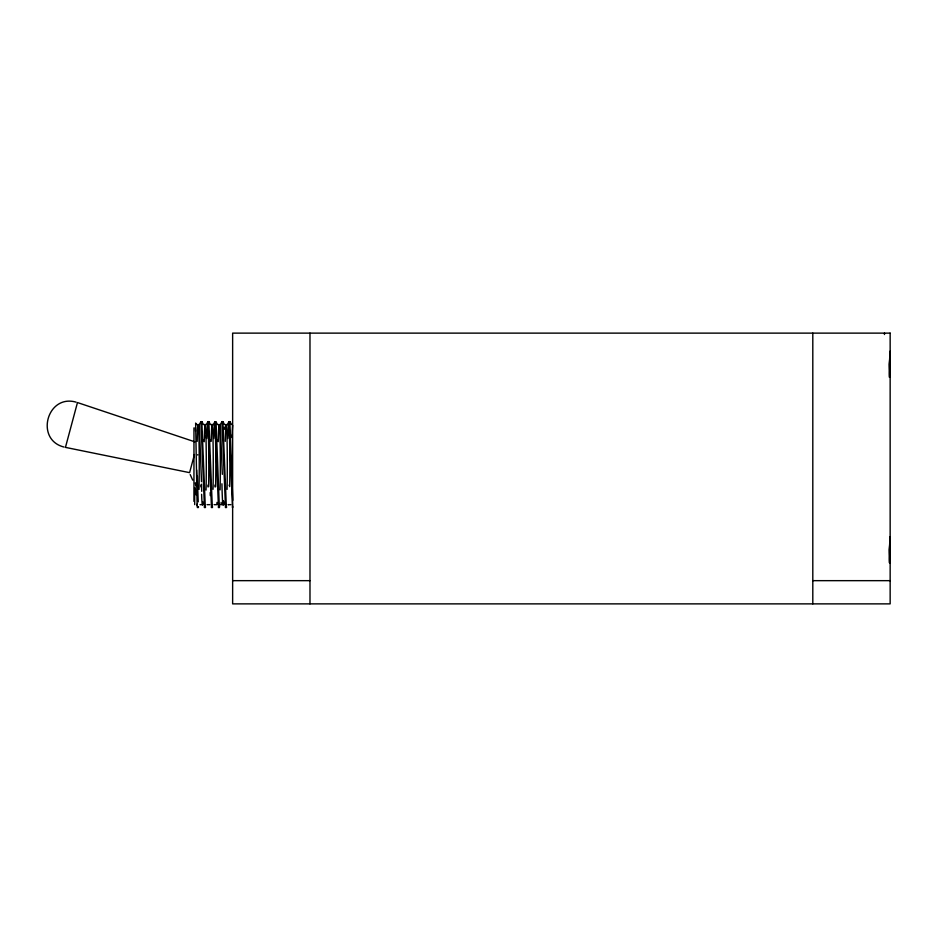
<?xml version="1.0" encoding="UTF-8"?>
<svg xmlns="http://www.w3.org/2000/svg" width="937" height="937" viewBox="0 0 937 937"><rect width="100%" height="100%" fill="white"/><g stroke="black" fill="none" stroke-linecap="round" stroke-linejoin="round"><path stroke-width="1.41" d="M890.15 351.141L890.021 352.628M890.15 536.62L890.021 538.107M219.808 504.34L219.363 507.62L216.072 422.482L214.983 421.65L213.273 424.602L210.544 424.602L208.846 421.65L207.967 421.65L206.257 424.602L203.528 424.602L201.83 421.65L200.951 421.65L199.241 424.602L196.489 424.602L195.634 423.079L197.121 505.781M890.009 352.769L889.33 364.153L890.009 375.538M890.009 538.248L889.33 549.632L890.009 561.017M200.729 422.482L200.951 421.65L204.453 507.62L204.676 506.788M201.607 422.482L201.83 421.65L205.332 507.62L205.554 506.788M207.745 422.482L207.967 421.65L211.469 507.62L211.692 506.788M208.623 422.482L208.846 421.65L212.348 507.62L212.57 506.788M214.76 422.482L214.983 421.65L218.485 507.62L218.708 506.788M215.639 422.482L215.861 421.65L217.56 424.602L220.289 424.602L221.999 421.65L222.877 421.65L224.575 424.602L227.304 424.602L229.015 421.65L229.893 421.65L231.591 424.602M197.438 507.62L197.66 506.788M198.316 507.62L198.539 506.788M221.776 422.482L221.999 421.65L225.501 507.62L225.723 506.788M222.655 422.482L222.877 421.65L226.379 507.62L226.602 506.788M228.792 422.482L229.015 421.65L232.517 507.62L232.739 506.788M229.67 422.482L229.893 421.65L232.739 500.37M194.451 454.515L189.59 472.646L65.449 447.382L77.466 402.559L194.837 441.831M200.026 504.668L202.755 504.668M207.042 504.668L209.771 504.668M214.058 504.668L216.787 504.668M221.073 504.668L223.802 504.668M230.818 504.668L228.089 504.668A40.057 1.113 -90 0 0 228.218 504.574M232.634 580.659L309.983 580.659M812.801 580.659L890.15 580.659M76.108 402.149C47.002 393.727 34.657 439.793 64.067 447.054M192.682 480.107L190.188 474.579M220.371 424.707L222.315 474.356M199.323 424.707L201.49 481.665M195.119 487.978L195.669 491.41M195.704 491.749L196.02 494.865M890.021 375.69L890.15 377.178M890.021 561.169L890.15 562.657M884.458 333.127L884.458 334.509M812.801 333.127L812.801 603.873M309.983 333.127L309.983 603.873M194.685 488.341L194.685 504.645M193.959 427.893L193.959 501.377M890.15 559.026A13.153 0.679 -87.2 0 1 889.19 558.534A13.153 0.679 -87.2 0 1 890.15 539.7M890.15 373.547A13.153 0.679 -87.2 0 1 889.19 373.055A13.153 0.679 -87.2 0 1 890.15 354.221M232.095 437.661A40.057 1.113 89.9 0 1 232.669 425.41M225.267 441.362A40.057 1.113 90 0 1 226.836 432.566A40.057 1.113 90 0 1 227.07 489.383M231.146 435.272A40.057 1.101 -89.7 0 1 231.181 436.654M229.225 485.694A40.057 1.101 -89.7 0 1 229.214 485.003M231.943 485.073A40.057 1.113 -90 0 1 231.919 483.597M227.843 438.539A40.057 1.113 90 0 1 229.366 432.648A40.057 1.113 90 0 1 229.67 486.666M218.274 441.655A40.057 1.113 90 0 1 219.855 432.66A40.057 1.113 90 0 1 220.078 489.899M221.308 504.293A40.057 1.113 -90 0 1 221.097 502.419M224.353 427.061A40.057 0.867 -89 0 1 224.423 429.287M227.129 424.648A40.057 1.113 -90 0 1 227.269 424.719M224.06 502.068A40.057 1.066 -89.5 0 1 223.826 504.188M223.767 504.551A40.057 1.113 90 0 1 223.533 504.282M223.475 500.627A40.057 1.078 89.6 0 1 221.928 483.785M211.223 441.339A40.057 1.113 90 0 1 212.804 432.554A40.057 1.113 90 0 1 213.039 489.325M216.869 439.687A40.057 1.113 -90 0 1 216.892 441.116M215.018 486.947A40.057 1.113 -90 0 1 214.995 485.05M220.113 425.164A40.057 1.113 -90 0 1 220.23 426.101M217.033 502.373A40.057 1.078 -89.6 0 1 216.81 504.282M213.812 438.528A40.057 1.113 90 0 1 215.334 432.648A40.057 1.113 90 0 1 215.627 486.654M204.243 441.749A40.057 1.113 90 0 1 205.835 432.695A40.057 1.113 90 0 1 206.046 490.086M209.841 439.851A40.057 1.113 -90 0 1 209.865 441.233M208.002 486.935A40.057 1.113 -90 0 1 207.967 485.073M213.097 424.648A40.057 1.113 -90 0 1 213.238 424.719M210.263 495.568A40.057 1.066 -89.5 0 1 210.204 492.569M206.796 438.493A40.057 1.113 90 0 1 208.307 432.648A40.057 1.113 90 0 1 208.611 486.608M195.435 427.178A40.631 0.632 90 0 1 195.54 431.289M194.591 488.224A3.76 1.675 63.9 0 1 194.791 487.662M196.84 476.933A40.057 0.703 88.8 0 1 196.665 469.999M197.707 454.644A40.057 0.703 88.8 0 1 197.707 455.042M195.786 486.092A38.932 0.914 83.4 0 1 195.364 482.754M197.414 507.163A43.008 1.078 89.6 0 1 197.121 504.083M198.234 501.857A43.008 0.597 88.7 0 1 197.391 475.902M197.203 441.374A40.057 1.113 90 0 1 198.773 432.566A40.057 1.113 90 0 1 199.007 489.383M202.837 439.652A40.057 1.113 -90 0 1 202.86 441.081M200.998 486.912A40.057 1.113 -90 0 1 200.963 485.026M205.777 435.857A40.057 1.113 -90 0 1 205.824 437.602M203.013 501.986A40.057 1.066 -89.5 0 1 202.779 504.165M202.72 504.551A40.057 1.113 90 0 1 202.486 504.282M202.497 504.539A40.057 1.078 89.6 0 1 201.607 494.303M201.724 491.339A40.057 0.644 88.7 0 1 201.478 484.171M890.15 333.127L232.634 333.127L232.634 603.873L890.15 603.873L890.15 333.127"/></g></svg>
